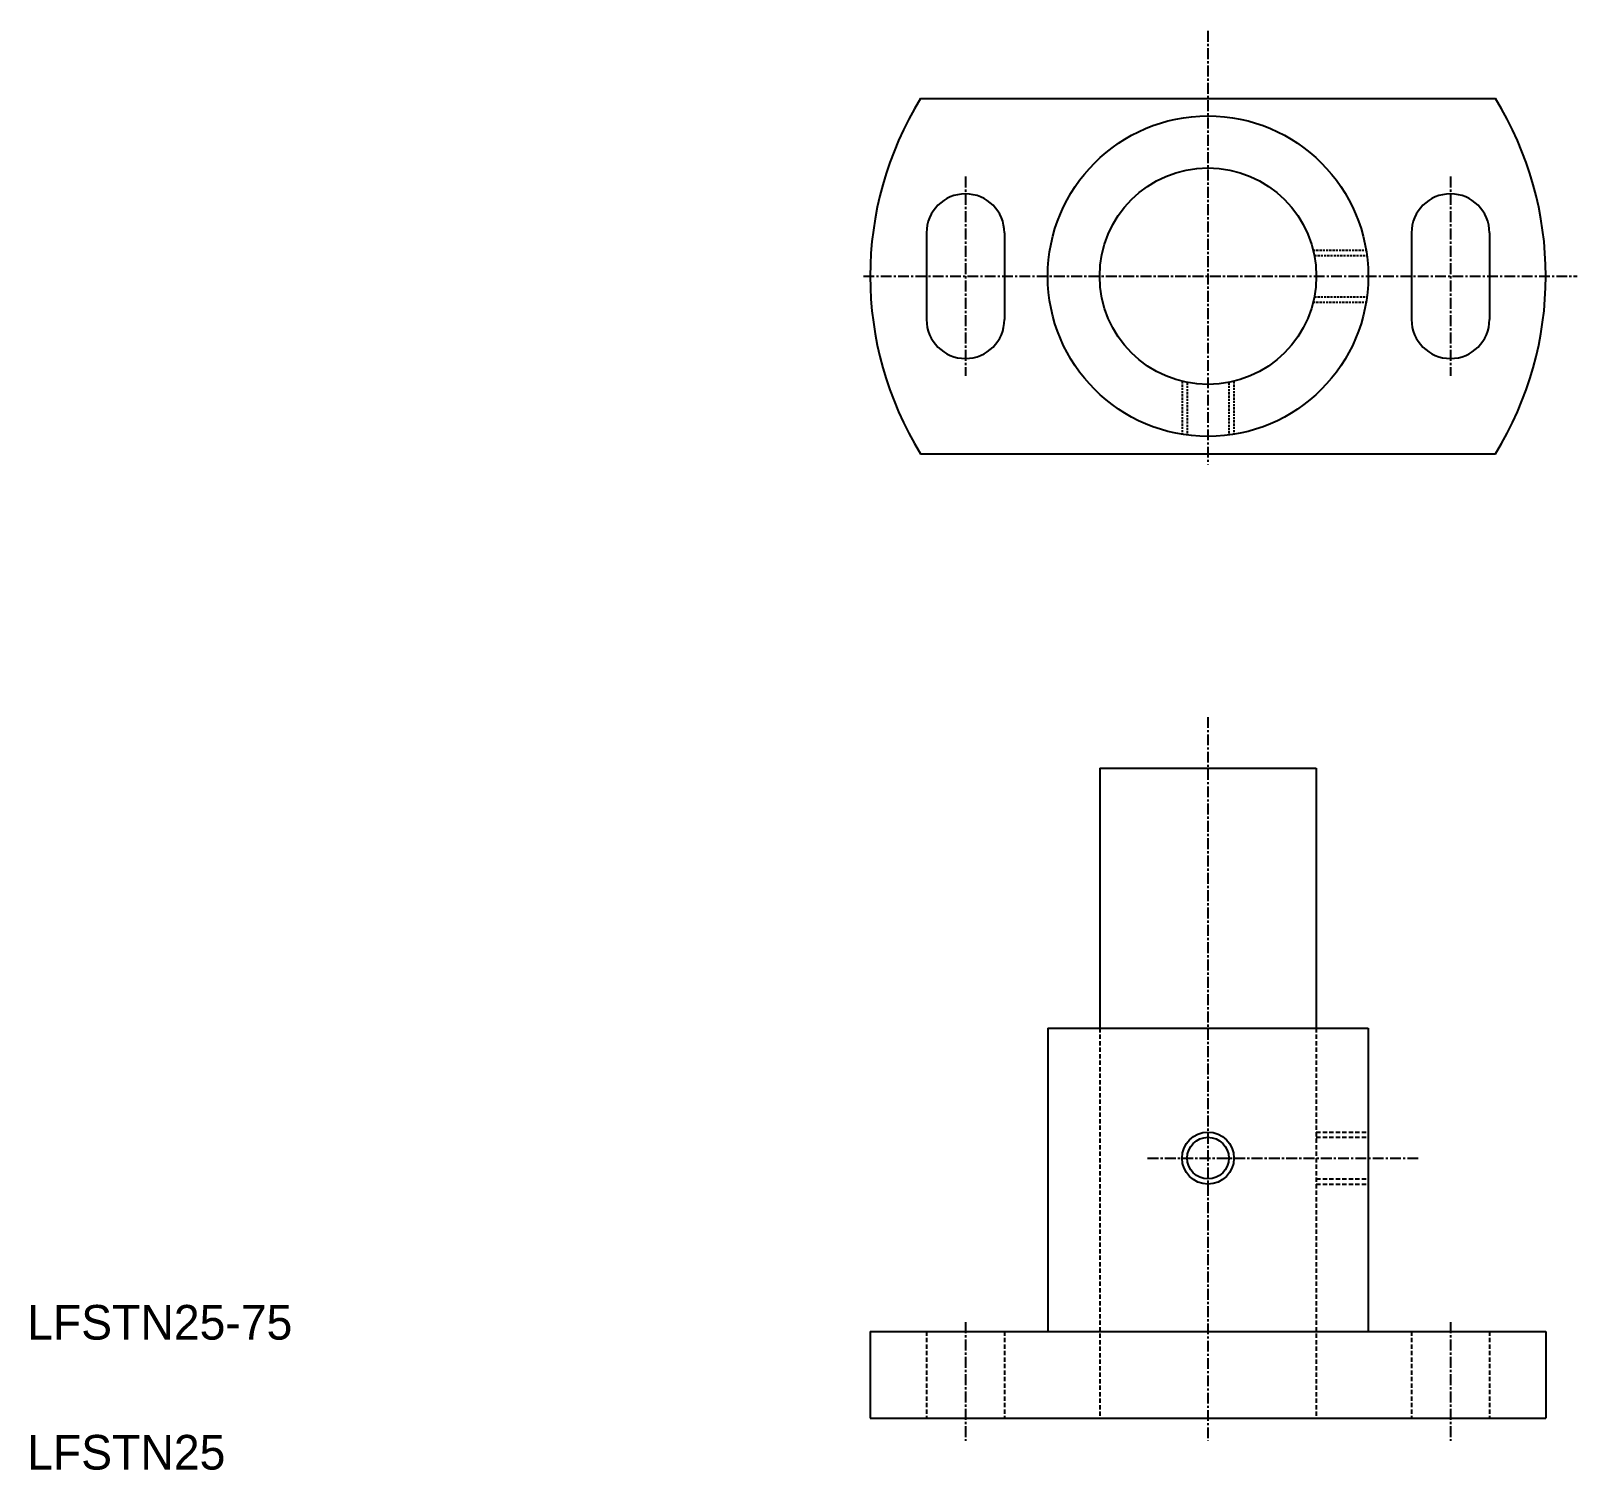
# Model space of a CAD drawing. Extents: x 10 to 189, y 10 to 176.
import ezdxf

# ---------------------------------------------------------------- set-up
doc = ezdxf.new("R2010")
doc.units = 0
for name, pattern in [('CENTER', [2, 1.25, -0.25, 0.25, -0.25]), ('DASHED', [0.75, 0.5, -0.25]), ('HIDDEN', [0.375, 0.25, -0.125])]:
    doc.linetypes.add(name, pattern=pattern)
doc.layers.get('0').update_dxf_attribs({"linetype": 'CONTINUOUS'})
doc.layers.add('CENTER', color=1, linetype='CENTER')

msp = doc.modelspace()

# ---------------------------------------------------------------- linework, layer by layer
at = {"color": 7, "linetype": 'CONTINUOUS'}
for p, q in [((113.16, 168.24), (179.52, 168.24)), ((113.84, 152.74), (113.84, 142.74)), ((122.84, 152.74), (122.84, 142.74)), ((169.84, 152.74), (169.84, 142.74)), ((178.84, 152.74), (178.84, 142.74)), ((113.16, 127.24), (179.52, 127.24)), ((133.84, 90.95), (133.84, 60.95)), ((158.84, 90.95), (158.84, 60.95)), ((127.84, 60.95), (127.84, 25.95)), ((164.84, 60.95), (164.84, 25.95)), ((107.34, 25.95), (107.34, 15.95)), ((185.34, 25.95), (185.34, 15.95))]:
    msp.add_line(p, q, dxfattribs=at)
at = {"color": 3, "linetype": 'HIDDEN'}
for p, q in [((158.47, 150.74), (164.59, 150.74)), ((158.61, 150.14), (164.68, 150.14)), ((158.47, 144.74), (164.59, 144.74)), ((158.61, 145.34), (164.68, 145.34)), ((143.34, 135.61), (143.34, 129.49)), ((143.94, 135.47), (143.94, 129.4)), ((148.74, 135.47), (148.74, 129.4)), ((149.34, 135.61), (149.34, 129.49))]:
    msp.add_line(p, q, dxfattribs=at)
for p, q in [((133.84, 90.95), (158.84, 90.95)), ((127.84, 60.95), (164.84, 60.95)), ((107.34, 25.95), (185.34, 25.95)), ((107.34, 15.95), (185.34, 15.95)), ((126.84, 15.95), (126.84, 15.95)), ((146.34, 15.95), (146.34, 15.95))]:
    msp.add_line(p, q)
at = {"color": 3, "linetype": 'DASHED'}
for p, q in [((133.84, 60.95), (133.84, 15.95)), ((158.84, 60.95), (158.84, 15.95)), ((158.84, 48.95), (164.84, 48.95)), ((158.84, 48.35), (164.84, 48.35)), ((158.84, 43.55), (164.84, 43.55)), ((158.84, 42.95), (164.84, 42.95)), ((113.84, 25.95), (113.84, 15.95)), ((122.84, 25.95), (122.84, 15.95)), ((169.84, 25.95), (169.84, 15.95)), ((178.84, 25.95), (178.84, 15.95))]:
    msp.add_line(p, q, dxfattribs=at)
for centre, radius in [((146.34, 147.74), 18.5), ((146.34, 147.74), 12.5), ((146.34, 45.95), 2.4)]:
    msp.add_circle(centre, radius)
at = {"color": 3}
msp.add_circle((146.34, 45.95), 3, dxfattribs=at)
for start, end in [(148.2886, 211.7114), (328.2886, 31.7114)]:
    msp.add_arc((146.34, 147.74), 39, start, end)
at = {"color": 7, "linetype": 'CONTINUOUS'}
for centre, start, end in [((118.34, 152.74), 0, 180), ((174.34, 152.74), 0, 180), ((118.34, 142.74), 180, 0), ((174.34, 142.74), 180, 0)]:
    msp.add_arc(centre, 4.5, start, end, dxfattribs=at)
at = {"layer": 'CENTER', "color": 1, "linetype": 'CENTER'}
for p, q in [((146.34, 176.05), (146.34, 126)), ((118.34, 159.24), (118.34, 136.24)), ((174.34, 159.24), (174.34, 136.24)), ((106.56, 147.74), (188.95, 147.74)), ((146.34, 96.86), (146.34, 13.33)), ((139.37, 45.95), (170.68, 45.95)), ((118.34, 27), (118.34, 13.33)), ((174.34, 27), (174.34, 13.33))]:
    msp.add_line(p, q, dxfattribs=at)

# ---------------------------------------------------------------- texts
for s, p in [('LFSTN25-75', (10, 25)), ('LFSTN25', (10, 10))]:
    msp.add_text(s, height=4).set_placement(p)

doc.saveas('drawing.dxf')
